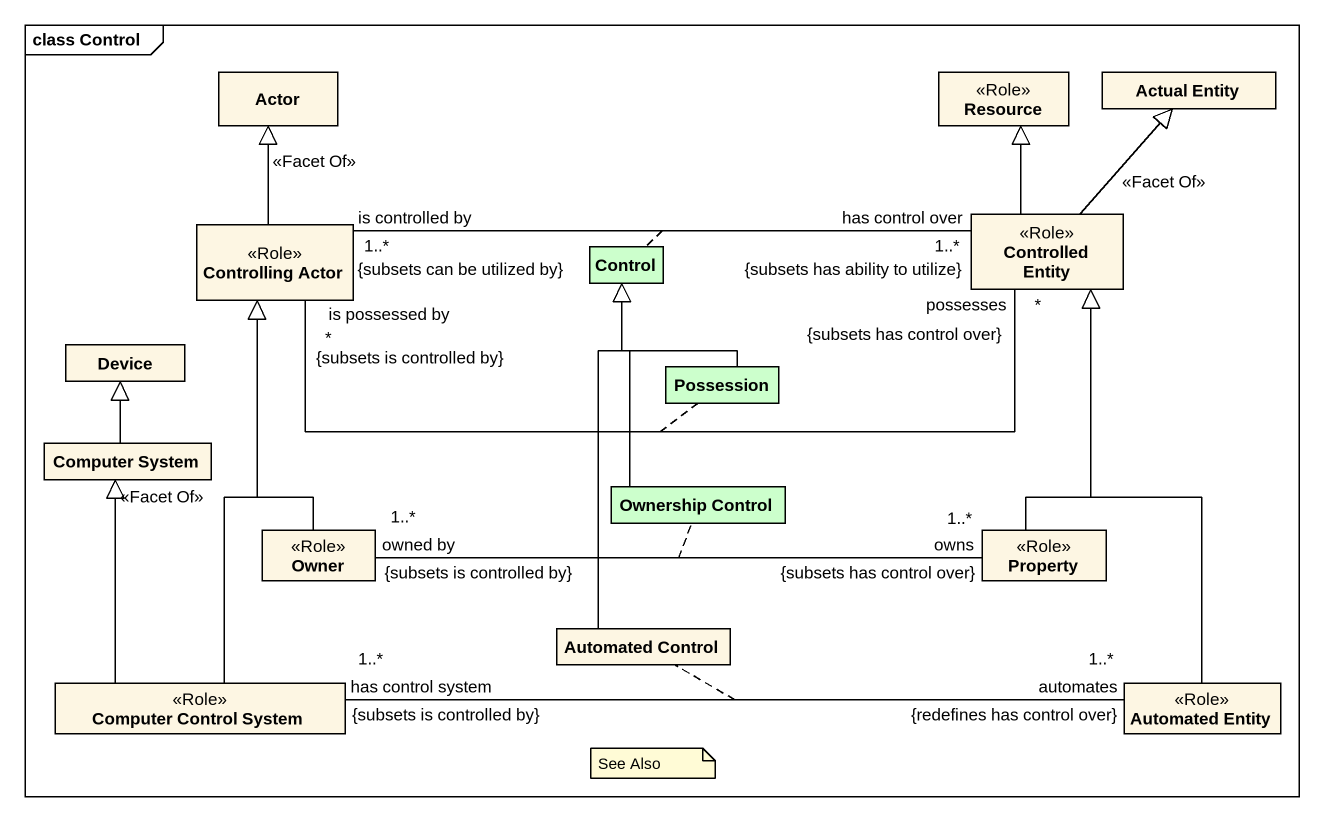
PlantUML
@startuml
mainframe class Control
hide circle
hide empty members
class "Actor" as Actor_
class Resource <<Role>>
class "Actual Entity" as Actual_Entity
class "Controlling Actor" as Controlling_Actor <<Role>>
class "Control" as Control_ #CCFFCC
class "Controlled Entity" as Controlled_Entity <<Role>>
class Device
class Possession #CCFFCC
class "Computer System" as Computer_System
class Owner <<Role>>
class "Ownership Control" as Ownership_Control #CCFFCC
class Property <<Role>>
class "Automated Control" as Automated_Control
class "Computer Control System" as Computer_Control_System <<Role>>
class "Automated Entity" as Automated_Entity <<Role>>
Controlling_Actor -up-|> Actor_ : <<Facet Of>>
Controlling_Actor "is controlled by\n1..*\n{subsets can be utilized by}" -right- "has control over\n1..*\n{subsets has ability to utilize}" Controlled_Entity
(Controlling_Actor, Controlled_Entity) .. Control_
Controlling_Actor "is possessed by\n*\n{subsets is controlled by}" -right- "possesses\n*\n{subsets has control over}" Controlled_Entity
(Controlling_Actor, Controlled_Entity) .. Possession
Controlled_Entity -up-|> Resource
Controlled_Entity -up-|> Actual_Entity : <<Facet Of>>
Possession -up-|> Control_
Computer_System -up-|> Device
Owner -up-|> Controlling_Actor
Owner "owned by\n1..*\n{subsets is controlled by}" -right- "owns\n1..*\n{subsets has control over}" Property
(Owner, Property) .. Ownership_Control
Ownership_Control -up-|> Control_
Property -up-|> Controlled_Entity
Automated_Control -up-|> Control_
Computer_Control_System -up-|> Controlling_Actor
Computer_Control_System -up-|> Computer_System : <<Facet Of>>
Computer_Control_System "has control system\n1..*\n{subsets is controlled by}" -right- "automates\n1..*\n{redefines has control over}" Automated_Entity
(Computer_Control_System, Automated_Entity) .. Automated_Control
Automated_Entity -up-|> Controlled_Entity
note as N1
  See Also
end note
@enduml
